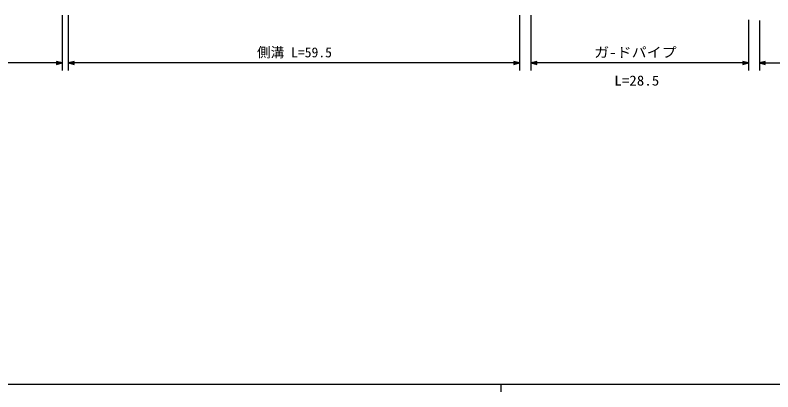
# Model space of a CAD drawing. Units: millimetres, scale not verified. Extents: x 40000 to 680000, y 20000 to 380000.
# Drawn here: x 203965 to 303893, y 204000 to 253704 of the extents above; entities that cross this region are included whole.
import ezdxf
from ezdxf.enums import TextEntityAlignment as Align

# ---------------------------------------------------------------- set-up
doc = ezdxf.new("R2010")
doc.units = ezdxf.units.MM
doc.header["$LTSCALE"] = 1000
doc.layers.add('M-BGD', color=7, linetype='Continuous', lineweight=25)
doc.layers.add('M-TTL-BAND', color=7, linetype='Continuous', lineweight=25)
doc.styles.add('ＭＳ ゴシック', font='')
doc.styles.get('ＭＳ ゴシック').set_extended_font_data('MS Gothic')

# ---------------------------------------------------------------- blocks, each defined once
blk = doc.blocks.new('BUHIN49')
at = {"color": 7, "linetype": 'Continuous', "lineweight": 25}
for points in [[(0, 0), (-147, 759), (-487, 600)], [(-65, 139), (-416, 582), (-178, 693)], [(-97, 207), (-379, 568), (-192, 655)], [(-129, 277), (-341, 555), (-205, 618)], [(-161, 345), (-304, 541), (-219, 581)]]:
    blk.add_lwpolyline(points, close=True, dxfattribs=at)
for points in [[(-32, 70), (-453, 595), (-165, 730), (-33, 71)], [(-250, 535), (-193, 415), (-267, 527), (-233, 543), (-193, 415)]]:
    blk.add_lwpolyline(points, dxfattribs=at)
blk = doc.blocks.new('BUHIN50')
at = {"color": 7, "linetype": 'Continuous', "lineweight": 25}
for points in [[(0, 0), (147, -759), (487, -600)], [(65, -139), (416, -582), (178, -693)], [(97, -207), (379, -568), (192, -655)], [(129, -277), (341, -555), (205, -618)], [(161, -345), (304, -541), (219, -581)]]:
    blk.add_lwpolyline(points, close=True, dxfattribs=at)
for points in [[(32, -70), (453, -595), (165, -730), (33, -71)], [(250, -535), (193, -415), (267, -527), (233, -543), (193, -415)]]:
    blk.add_lwpolyline(points, dxfattribs=at)

msp = doc.modelspace()

# ---------------------------------------------------------------- linework, layer by layer
at = {"layer": 'M-BGD'}
for p, q in [((210186, 253704), (210186, 246396)), ((210988, 246396), (210988, 253704)), ((270489, 253704), (270489, 246396)), ((271999, 246396), (271999, 253704)), ((300700, 253088), (300700, 246396)), ((302119, 253010), (302119, 246396)), ((210186, 247396), (179474, 247396)), ((270489, 247396), (210988, 247396)), ((300700, 247396), (271999, 247396)), ((302119, 247396), (474340, 247396))]:
    msp.add_line(p, q, dxfattribs=at)
at = {"layer": 'M-TTL-BAND'}
for p, q in [((40000, 205000), (579000, 205000)), ((268000, 205000), (268000, 204000))]:
    msp.add_line(p, q, dxfattribs=at)

# ---------------------------------------------------------------- block references
at = {"layer": 'M-BGD', "rotation": 245.00001}
for name, p in [('BUHIN49', (210988, 247396)), ('BUHIN49', (271999, 247396)), ('BUHIN49', (302119, 247396)), ('BUHIN50', (210186, 247396)), ('BUHIN50', (270489, 247396)), ('BUHIN50', (300700, 247396))]:
    msp.add_blockref(name, p, dxfattribs=at)

# ---------------------------------------------------------------- texts
at = {"layer": 'M-BGD', "style": 'ＭＳ ゴシック'}
msp.add_text('側溝 L=59.5', height=1320, dxfattribs=at).set_placement((235858, 247738), align=Align.BOTTOM_LEFT)
at = {"layer": 'M-BGD', "style": 'ＭＳ ゴシック', "width": 1.1}
for s, p in [('ガ-ドパイプ', (280317, 247738)), ('L=28.5', (282986, 244018))]:
    msp.add_text(s, height=1320, dxfattribs=at).set_placement(p, align=Align.BOTTOM_LEFT)

doc.saveas('drawing.dxf')
